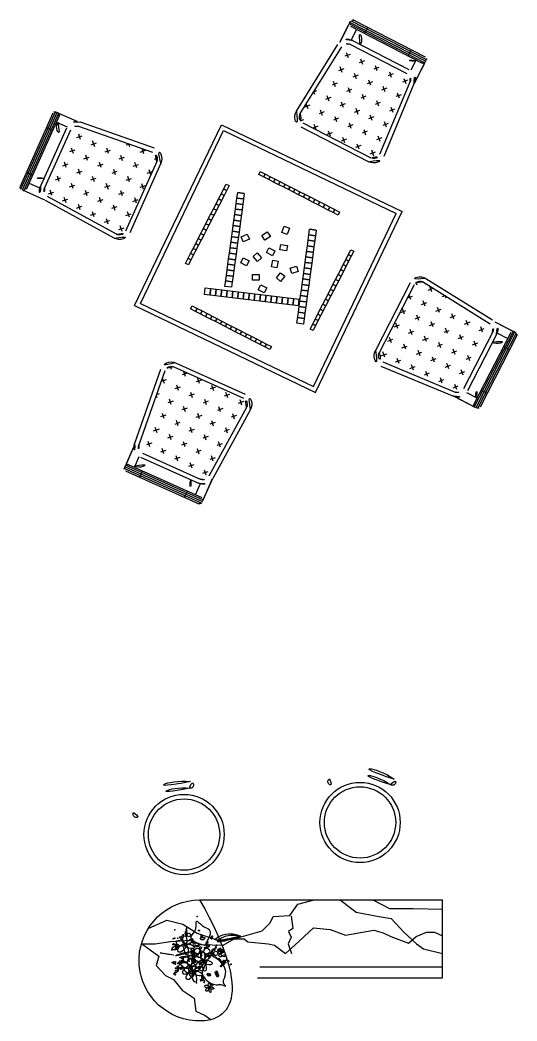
# Model space of a CAD drawing. Header units: millimetres. Extents: x -36495272392165 to 352544598049420, y -228287860276617 to 83349.
# Drawn here: x 961484831162.5 to 961484831250.3, y -675590104395.9 to -675590104219.1 of the extents above; entities that cross this region are included whole.
import ezdxf

# ---------------------------------------------------------------- set-up
doc = ezdxf.new("R2010")
doc.units = ezdxf.units.MM
doc.header["$MEASUREMENT"] = 0

# ---------------------------------------------------------------- blocks, each defined once
blk = doc.blocks.new('dining_sets')
at = {"true_color": 0x000000}
h = blk.add_hatch(color=18, dxfattribs=at)
h.paths.add_polyline_path([(19102.4, 1669.7, 1), (19093.1, 1669.7, 1)])
h.paths.add_polyline_path([(19080.8, 1676.6, 1.000001), (19072.7, 1676.6, 1.000001)])
h.paths.add_polyline_path([(19092.3, 1596.7, 1), (19099.5, 1596.7, 1)])
h.paths.add_polyline_path([(19128, 1550.3, 1), (19137.3, 1550.3, 1)])
h.paths.add_polyline_path([(19018, 1621.6, 1), (19012.6, 1621.6, 1)])
edge = h.paths.add_edge_path()
edge.add_ellipse((19049.2, 1604.4), major_axis=(0.5, -20.2), ratio=0.456297, start_angle=134.884, end_angle=204.8098)
edge.add_arc((19052.3, 1626.6), 8.39, 208.4452, 291.7172)
h.paths.add_polyline_path([(19091.7, 1679.4, 1), (19084.4, 1679.4, 1)])
h.paths.add_polyline_path([(19037.5, 1726.9, 1), (19053.1, 1726.9, 1)])
h = blk.add_hatch(color=18, dxfattribs=at)
h.paths.add_polyline_path([(19190.2, 1653.2, 1.000001), (19198, 1653.2, 1.000001)])
h.paths.add_polyline_path([(19206.4, 1632.7, 0.193175), (19205.2, 1635.7, -0.071099), (19199.9, 1636.5, 0.269317), (19197.7, 1632.7, 1.000001)])
blk.add_hatch(color=18, dxfattribs=at).paths.add_polyline_path([(19142.8, 1548.2, 0.483518), (19134.9, 1554.4, -0.273676), (19137.3, 1550.3, -0.589818), (19130.2, 1546.4, 0.87026)])
at = {"color": 18, "true_color": 0x000000}
for p, q in [((19723.3, 5731.9), (19762.1, 5807.6)), ((19723.6, 5731.9), (19766.7, 5816)), ((19766, 5813.5), (20104.6, 5639.9)), ((19766.7, 5816.5), (19771.4, 5825.8)), ((19769.6, 5820.4), (20108.2, 5646.9)), ((19771, 5803), (20092.1, 5638.4)), ((19774.2, 5827.8), (20112.1, 5654.6)), ((19784.9, 5830.2), (20106, 5665.6)), ((19847.4, 5798.1), (19833.5, 5771)), ((19797.8, 5789.3), (19773.6, 5742)), ((19528.5, 5422.6), (19714.4, 5721.3)), ((19545.5, 5412.1), (19731.4, 5710.7)), ((19770.6, 5721.6), (20023.8, 5591.7)), ((19779.7, 5739.4), (20033, 5609.5)), ((19769.2, 5677.2), (19745.8, 5668.4)), ((19761.9, 5661.1), (19753.1, 5684.5)), ((20043.5, 5697.6), (20029.5, 5670.5)), ((19740.1, 5612.8), (19716.7, 5604)), ((19732.9, 5595.6), (19723.8, 5621.6)), ((19833.6, 5648.1), (19810.2, 5639.3)), ((19826.4, 5632), (19817.5, 5655.4)), ((19898.1, 5619), (19874.7, 5610.2)), ((19890.8, 5602.9), (19882, 5626.3)), ((20065.3, 5652.2), (20041.4, 5605.7)), ((20101, 5633.9), (20056.7, 5547.5)), ((20057.2, 5548.3), (20106.7, 5644.9)), ((19804.5, 5583.7), (19781.1, 5574.8)), ((19797.2, 5567.6), (19788.4, 5590.9)), ((19962.5, 5589.9), (19939.1, 5581)), ((19955.2, 5573.8), (19946.4, 5597.2)), ((20019.7, 5544.6), (20010.8, 5568)), ((19639.2, 5561.4), (19638.9, 5562.2)), ((19711, 5548.3), (19687.6, 5539.5)), ((19703.7, 5532.2), (19694.9, 5555.6)), ((19769.2, 5504.3), (19761.4, 5526.5)), ((19869, 5554.6), (19845.6, 5545.7)), ((19861.7, 5538.4), (19852.8, 5561.8)), ((19902.8, 5228.8), (20037.9, 5553.5)), ((19933.4, 5525.4), (19910, 5516.6)), ((19926.1, 5509.3), (19917.3, 5532.7)), ((19921.3, 5221.1), (20056.3, 5545.9)), ((20026.9, 5560.8), (20003.6, 5551.9)), ((19617.4, 5513), (19605.6, 5508.6)), ((19610.1, 5496.9), (19605.7, 5508.7)), ((19681.8, 5483.9), (19658.5, 5475.1)), ((19674.6, 5467.8), (19665.7, 5491.2)), ((19775.4, 5519.2), (19752, 5510.4)), ((19839.8, 5490.1), (19816.4, 5481.3)), ((19832.6, 5474), (19823.7, 5497.4)), ((19997.8, 5496.3), (19974.4, 5487.5)), ((19990.5, 5480.2), (19981.7, 5503.6)), ((19588.3, 5448.6), (19564.9, 5439.8)), ((19581, 5432.5), (19572.4, 5455.3)), ((19746.3, 5454.8), (19722.9, 5446)), ((19739, 5438.7), (19730.2, 5462.1)), ((19805.6, 5406.7), (19795.8, 5434.5)), ((19904.3, 5461), (19880.9, 5452.2)), ((19897, 5444.9), (19888.2, 5468.3)), ((19961.4, 5415.8), (19952.6, 5439.2)), ((18435.5, 5413.4), (18288.2, 5084.1)), ((18445.4, 5418.3), (18290.3, 5071.7)), ((18453.6, 5415.5), (18298.2, 5068.1)), ((18460.7, 5412.3), (18305.4, 5064.9)), ((18463.4, 5401), (18316.1, 5071.6)), ((18458.4, 5414.2), (18448.8, 5418.5)), ((18544.9, 5375.3), (18458.6, 5413.8)), ((19549, 5375.8), (19543.1, 5391.4)), ((19652.7, 5419.5), (19629.3, 5410.6)), ((19645.4, 5403.4), (19636.6, 5426.8)), ((19717.2, 5390.4), (19693.8, 5381.5)), ((19709.9, 5374.2), (19701.1, 5397.6)), ((19810.7, 5425.7), (19787.3, 5416.8)), ((19875.2, 5396.6), (19851.8, 5387.7)), ((19867.9, 5380.4), (19859, 5403.8)), ((19968.7, 5431.9), (19945.3, 5423)), ((18496.5, 5345.9), (18380.2, 5086.1)), ((18406.9, 5349.3), (18434.7, 5336.9)), ((18451.1, 5373.5), (18499.6, 5351.8)), ((18884, 5237.3), (18552, 5353.8)), ((18890.6, 5256.2), (18558.7, 5372.7)), ((18802.2, 4550.3), (19191.4, 5361.8)), ((19191.4, 5361.8), (20002.9, 4972.6)), ((19559.2, 5384.2), (19546.2, 5379.3)), ((19548.2, 5351.7), (19852.3, 5195.8)), ((19557.3, 5369.5), (19861.5, 5213.6)), ((19623.6, 5355), (19601.7, 5346.8)), ((19616.2, 5339.3), (19607.5, 5362.3)), ((19781.6, 5361.2), (19758.2, 5352.4)), ((19774.3, 5345.1), (19765.5, 5368.5)), ((19939.6, 5367.4), (19916.2, 5358.6)), ((19932.3, 5351.3), (19923.5, 5374.7)), ((18514.7, 5337.8), (18398.5, 5077.9)), ((18543.5, 5304), (18567.3, 5311.8)), ((18559.3, 5296), (18551.5, 5319.8)), ((18828.9, 4559.6), (19200.7, 5335.1)), ((19200.7, 5335.1), (19976.2, 4963.2)), ((19688, 5325.9), (19664.7, 5317.1)), ((19680.8, 5309.8), (19671.9, 5333.2)), ((19745.2, 5280.7), (19736.4, 5304.1)), ((19846, 5332.1), (19822.7, 5323.3)), ((19840, 5314.8), (19831.5, 5338.8)), ((19910.5, 5303), (19887.1, 5294.2)), ((19903.2, 5286.9), (19894.4, 5310.3)), ((18527.3, 5233), (18519.5, 5256.7)), ((18606.6, 5272), (18630.4, 5279.8)), ((18622.9, 5263.1), (18613.8, 5289.1)), ((18685.4, 5232), (18677.6, 5255.7)), ((18717.4, 5295), (18717.1, 5295.9)), ((18764.7, 5271), (18776.7, 5274.9)), ((18780.5, 5263), (18776.5, 5275)), ((18843.5, 5231), (18835.9, 5254.2)), ((19752.5, 5296.8), (19729.1, 5288)), ((19816.9, 5267.7), (19793.5, 5258.9)), ((19809.6, 5251.6), (19800.8, 5275)), ((18511.5, 5241), (18535.3, 5248.7)), ((18574.6, 5209), (18598.3, 5216.7)), ((18590.3, 5201), (18582.6, 5224.7)), ((18669.6, 5240), (18693.4, 5247.7)), ((18732.7, 5208), (18756.4, 5215.7)), ((18748.4, 5200), (18740.7, 5223.7)), ((18827.7, 5239), (18851.5, 5246.8)), ((18890.8, 5207), (18904, 5211.3)), ((18904, 5206.9), (18898.8, 5222.7)), ((19881.4, 5238.6), (19858, 5229.7)), ((19875.1, 5220.9), (19866, 5246.9)), ((18479.5, 5177.9), (18503.3, 5185.7)), ((18495.3, 5169.9), (18487.5, 5193.7)), ((18637.6, 5176.9), (18661.4, 5184.7)), ((18651.8, 5169.2), (18644, 5191.4)), ((18901.4, 5196.7), (18761.9, 4884.7)), ((18919.7, 5188.6), (18780.1, 4876.6)), ((18795.7, 5175.9), (18819.5, 5183.7)), ((18811.5, 5167.9), (18803.7, 5191.7)), ((18316.9, 5148.2), (18344.8, 5135.8)), ((18447.5, 5114.9), (18471.3, 5122.6)), ((18463.3, 5106.9), (18455.5, 5130.6)), ((18542.6, 5145.9), (18566.3, 5153.7)), ((18558.3, 5137.9), (18550.6, 5161.7)), ((18605.6, 5113.9), (18629.4, 5121.7)), ((18621.4, 5105.9), (18613.6, 5129.7)), ((18700.7, 5144.9), (18724.4, 5152.7)), ((18716.4, 5136.9), (18708.7, 5160.7)), ((18763.7, 5112.9), (18787.5, 5120.7)), ((18779.5, 5104.9), (18771.7, 5128.7)), ((18858.8, 5143.9), (18881.1, 5151.2)), ((18874.4, 5136.3), (18866.8, 5159.7)), ((19359, 5138.7), (19365.8, 5152)), ((19403.5, 5115.9), (19359, 5138.7)), ((19365.8, 5152), (19499.3, 5083.6)), ((19388.1, 5140.6), (19381.3, 5127.3)), ((19381.3, 5127.3), (19388.1, 5140.6)), ((19410.3, 5129.2), (19403.5, 5115.9)), ((19403.5, 5115.9), (19410.3, 5129.2)), ((18328.4, 5099.1), (18376, 5077.8)), ((18510.5, 5082.9), (18534.3, 5090.6)), ((18526.3, 5074.9), (18518.5, 5098.6)), ((18668.6, 5081.9), (18692.4, 5089.6)), ((18684.5, 5070.3), (18674.7, 5098.1)), ((18826.8, 5080.9), (18850.5, 5088.6)), ((18842.5, 5072.9), (18834.8, 5096.6)), ((19155.7, 4984.4), (19212.7, 5095.6)), ((19226.1, 5088.8), (19203.3, 5044.3)), ((19212.7, 5095.6), (19226.1, 5088.8)), ((19425.7, 5104.5), (19403.5, 5115.9)), ((19432.6, 5117.8), (19425.7, 5104.5)), ((19425.7, 5104.5), (19432.6, 5117.8)), ((19492.5, 5070.3), (19425.7, 5104.5)), ((19454.8, 5106.4), (19448, 5093.1)), ((19448, 5093.1), (19454.8, 5106.4)), ((19477.1, 5095), (19470.2, 5081.7)), ((19470.2, 5081.7), (19477.1, 5095)), ((19499.3, 5083.6), (19492.5, 5070.3)), ((19492.5, 5070.3), (19499.3, 5083.6)), ((19499.3, 5083.6), (19521.6, 5072.2)), ((18399.7, 5023.2), (18300.6, 5067.5)), ((18720.1, 4870.7), (18411.5, 5039.4)), ((18415.5, 5051.8), (18439.2, 5059.6)), ((18431.2, 5043.8), (18423.5, 5067.6)), ((18494.3, 5011.8), (18486.5, 5035.6)), ((18573.6, 5050.8), (18597.3, 5058.6)), ((18589.3, 5042.8), (18581.6, 5066.6)), ((18652.4, 5010.8), (18644.6, 5034.6)), ((18731.7, 5049.9), (18755.5, 5057.6)), ((18747.5, 5041.9), (18739.7, 5065.6)), ((18810.5, 5009.8), (18802.7, 5033.6)), ((19203.3, 5044.3), (19134.8, 4910.8)), ((19189.9, 5051.2), (19203.3, 5044.3)), ((19203.3, 5044.3), (19189.9, 5051.2)), ((19201.3, 5073.4), (19214.7, 5066.6)), ((19214.7, 5066.6), (19201.3, 5073.4)), ((19257.7, 5007.9), (19261.1, 5032.7)), ((19261.1, 5032.7), (19264.4, 5057.4)), ((19290.8, 5028.6), (19261.1, 5032.7)), ((19261.1, 5032.7), (19290.8, 5028.6)), ((19294.2, 5053.4), (19264.4, 5057.4)), ((19264.4, 5057.4), (19294.2, 5053.4)), ((19294.2, 5053.4), (19290.8, 5028.6)), ((19537, 5047.4), (19492.5, 5070.3)), ((19521.6, 5072.2), (19514.7, 5058.9)), ((19514.7, 5058.9), (19521.6, 5072.2)), ((19521.6, 5072.2), (19543.8, 5060.8)), ((19543.8, 5060.8), (19537, 5047.4)), ((19537, 5047.4), (19543.8, 5060.8)), ((19559.2, 5036), (19537, 5047.4)), ((19543.8, 5060.8), (19566.1, 5049.4)), ((19566.1, 5049.4), (19559.2, 5036)), ((19559.2, 5036), (19566.1, 5049.4)), ((19603.7, 5013.2), (19559.2, 5036)), ((19566.1, 5049.4), (19699.6, 4981)), ((19588.3, 5038), (19581.5, 5024.6)), ((19581.5, 5024.6), (19588.3, 5038)), ((18710.5, 4853.1), (18401.9, 5021.8)), ((18478.5, 5019.8), (18502.3, 5027.6)), ((18541.6, 4987.8), (18565.3, 4995.6)), ((18557.3, 4979.8), (18549.6, 5003.6)), ((18636.6, 5018.8), (18660.4, 5026.6)), ((18699.7, 4986.8), (18723.4, 4994.6)), ((18715.2, 4977), (18706.8, 5001.1)), ((18794.7, 5017.8), (18818.5, 5025.6)), ((19144.3, 4962.2), (19155.7, 4984.4)), ((19155.7, 4984.4), (19169, 4977.6)), ((19169, 4977.6), (19155.7, 4984.4)), ((19167.1, 5006.7), (19180.4, 4999.8)), ((19180.4, 4999.8), (19167.1, 5006.7)), ((19178.5, 5028.9), (19191.8, 5022.1)), ((19191.8, 5022.1), (19178.5, 5028.9)), ((19254.3, 4983.1), (19257.7, 5007.9)), ((19287.4, 5003.9), (19257.7, 5007.9)), ((19257.7, 5007.9), (19287.4, 5003.9)), ((19290.8, 5028.6), (19284, 4979.1)), ((19610.6, 5026.6), (19603.7, 5013.2)), ((19603.7, 5013.2), (19610.6, 5026.6)), ((19626, 5001.8), (19603.7, 5013.2)), ((19632.8, 5015.2), (19626, 5001.8)), ((19626, 5001.8), (19632.8, 5015.2)), ((19670.5, 4979), (19626, 5001.8)), ((19655.1, 5003.8), (19648.2, 4990.4)), ((19648.2, 4990.4), (19655.1, 5003.8)), ((19677.3, 4992.4), (19670.5, 4979)), ((19670.5, 4979), (19677.3, 4992.4)), ((18604.6, 4955.8), (18628.4, 4963.5)), ((18620.4, 4947.8), (18612.6, 4971.5)), ((18683.4, 4915.8), (18675.7, 4939.5)), ((18762.7, 4954.8), (18786.5, 4962.5)), ((18778.5, 4946.8), (18770.7, 4970.6)), ((19064.5, 4806.4), (19144.3, 4962.2)), ((19132.9, 4939.9), (19146.2, 4933.1)), ((19146.2, 4933.1), (19132.9, 4939.9)), ((19144.3, 4962.2), (19157.6, 4955.3)), ((19157.6, 4955.3), (19144.3, 4962.2)), ((19244.2, 4908.8), (19254.3, 4983.1)), ((19280.7, 4954.3), (19250.9, 4958.4)), ((19250.9, 4958.4), (19280.7, 4954.3)), ((19284, 4979.1), (19254.3, 4983.1)), ((19254.3, 4983.1), (19284, 4979.1)), ((19284, 4979.1), (19277.3, 4929.5)), ((19604.3, 4187.8), (19976.2, 4963.2)), ((19613.7, 4161.1), (20002.9, 4972.6)), ((19692.7, 4967.6), (19670.5, 4979)), ((19699.6, 4981), (19692.7, 4967.6)), ((19692.7, 4967.6), (19699.6, 4981)), ((19715, 4956.2), (19692.7, 4967.6)), ((19699.6, 4981), (19721.8, 4969.6)), ((19721.8, 4969.6), (19715, 4956.2)), ((18667.7, 4923.8), (18691.4, 4931.5)), ((18730.7, 4891.7), (18754.5, 4899.5)), ((18746.6, 4881.9), (18737.5, 4907.8)), ((19110.1, 4895.4), (19123.4, 4888.6)), ((19123.4, 4888.6), (19110.1, 4895.4)), ((19134.8, 4910.8), (19112, 4866.3)), ((19121.5, 4917.7), (19134.8, 4910.8)), ((19134.8, 4910.8), (19121.5, 4917.7)), ((19240.8, 4884), (19244.2, 4908.8)), ((19273.9, 4904.8), (19244.2, 4908.8)), ((19244.2, 4908.8), (19273.9, 4904.8)), ((19277.3, 4929.5), (19247.6, 4933.6)), ((19247.6, 4933.6), (19277.3, 4929.5)), ((19277.3, 4929.5), (19270.6, 4880)), ((19462.8, 4877.9), (19473.1, 4906.1)), ((19473.1, 4906.1), (19496.6, 4897.5)), ((19496.6, 4897.5), (19486.3, 4869.3)), ((19087.3, 4850.9), (19100.6, 4844.1)), ((19100.6, 4844.1), (19087.3, 4850.9)), ((19098.7, 4873.2), (19112, 4866.3)), ((19112, 4866.3), (19098.7, 4873.2)), ((19112, 4866.3), (19100.6, 4844.1)), ((19227.4, 4785), (19240.8, 4884)), ((19267.2, 4855.2), (19237.5, 4859.3)), ((19237.5, 4859.3), (19267.2, 4855.2)), ((19270.6, 4880), (19240.8, 4884)), ((19240.8, 4884), (19270.6, 4880)), ((19270.6, 4880), (19263.8, 4830.5)), ((19279.7, 4859.2), (19307.2, 4871.2)), ((19289.7, 4836.3), (19279.7, 4859.2)), ((19307.2, 4871.2), (19317.2, 4848.3)), ((19372.5, 4864.3), (19397.1, 4881.4)), ((19386.7, 4843.7), (19372.5, 4864.3)), ((19411.4, 4860.8), (19386.7, 4843.7)), ((19397.1, 4881.4), (19411.4, 4860.8)), ((19486.3, 4869.3), (19462.8, 4877.9)), ((19580.4, 4843), (19583.8, 4867.8)), ((19583.8, 4867.8), (19587.2, 4892.5)), ((19583.8, 4867.8), (19613.5, 4863.7)), ((19613.5, 4863.7), (19583.8, 4867.8)), ((19587.2, 4892.5), (19616.9, 4888.5)), ((19616.9, 4888.5), (19587.2, 4892.5)), ((19613.5, 4863.7), (19606.8, 4814.2)), ((19616.9, 4888.5), (19613.5, 4863.7)), ((19053.1, 4784.2), (19064.5, 4806.4)), ((19089.2, 4821.8), (19055, 4755.1)), ((19064.5, 4806.4), (19077.8, 4799.6)), ((19077.8, 4799.6), (19064.5, 4806.4)), ((19075.9, 4828.7), (19089.2, 4821.8)), ((19089.2, 4821.8), (19075.9, 4828.7)), ((19100.6, 4844.1), (19089.2, 4821.8)), ((19260.4, 4805.7), (19230.7, 4809.7)), ((19230.7, 4809.7), (19260.4, 4805.7)), ((19263.8, 4830.5), (19234.1, 4834.5)), ((19234.1, 4834.5), (19263.8, 4830.5)), ((19260.4, 4805.7), (19257.1, 4780.9)), ((19263.8, 4830.5), (19260.4, 4805.7)), ((19317.2, 4848.3), (19289.7, 4836.3)), ((19393.3, 4787.7), (19404.7, 4810)), ((19404.7, 4810), (19431.4, 4796.3)), ((19454.2, 4799.9), (19458, 4824.6)), ((19458, 4824.6), (19487.7, 4820)), ((19487.7, 4820), (19483.9, 4795.3)), ((19570.3, 4768.7), (19577.1, 4818.2)), ((19577.1, 4818.2), (19580.4, 4843)), ((19577.1, 4818.2), (19606.8, 4814.2)), ((19606.8, 4814.2), (19577.1, 4818.2)), ((19580.4, 4843), (19610.1, 4839)), ((19610.1, 4839), (19580.4, 4843)), ((19606.8, 4814.2), (19600, 4764.6)), ((19030.2, 4739.7), (19053.1, 4784.2)), ((19041.6, 4761.9), (19055, 4755.1)), ((19055, 4755.1), (19041.6, 4761.9)), ((19053.1, 4784.2), (19066.4, 4777.3)), ((19066.4, 4777.3), (19053.1, 4784.2)), ((19220.6, 4735.4), (19224, 4760.2)), ((19224, 4760.2), (19227.4, 4785)), ((19253.7, 4756.1), (19224, 4760.2)), ((19224, 4760.2), (19253.7, 4756.1)), ((19257.1, 4780.9), (19227.4, 4785)), ((19227.4, 4785), (19257.1, 4780.9)), ((19257.1, 4780.9), (19250.3, 4731.4)), ((19278, 4742.4), (19289.4, 4764.6)), ((19289.4, 4764.6), (19316.1, 4751)), ((19333.5, 4770.1), (19352.3, 4786.5)), ((19353.2, 4747.5), (19333.5, 4770.1)), ((19352.3, 4786.5), (19372, 4763.9)), ((19372, 4763.9), (19353.2, 4747.5)), ((19420, 4774.1), (19393.3, 4787.7)), ((19431.4, 4796.3), (19420, 4774.1)), ((19483.9, 4795.3), (19454.2, 4799.9)), ((19566.9, 4743.9), (19570.3, 4768.7)), ((19570.3, 4768.7), (19600, 4764.6)), ((19600, 4764.6), (19570.3, 4768.7)), ((19573.7, 4793.5), (19603.4, 4789.4)), ((19603.4, 4789.4), (19573.7, 4793.5)), ((19600, 4764.6), (19596.7, 4739.9)), ((19715, 4689.8), (19772, 4801)), ((19774, 4771.9), (19739.8, 4705.2)), ((19774, 4771.9), (19760.6, 4778.7)), ((19760.6, 4778.7), (19774, 4771.9)), ((19772, 4801), (19785.4, 4794.1)), ((19785.4, 4794.1), (19774, 4771.9)), ((19043.6, 4732.8), (19030.2, 4739.7)), ((19055, 4755.1), (19043.6, 4732.8)), ((19217.2, 4710.6), (19220.6, 4735.4)), ((19250.3, 4731.4), (19220.6, 4735.4)), ((19220.6, 4735.4), (19250.3, 4731.4)), ((19250.3, 4731.4), (19247, 4706.6)), ((19304.7, 4728.7), (19278, 4742.4)), ((19316.1, 4751), (19304.7, 4728.7)), ((19416.2, 4724.1), (19421.7, 4753.6)), ((19440.8, 4719.6), (19416.2, 4724.1)), ((19421.7, 4753.6), (19446.3, 4749.1)), ((19446.3, 4749.1), (19440.8, 4719.6)), ((19500, 4718.6), (19528.9, 4726.9)), ((19506.9, 4694.6), (19500, 4718.6)), ((19528.9, 4726.9), (19535.7, 4702.8)), ((19553.5, 4644.8), (19566.9, 4743.9)), ((19563.6, 4719.1), (19593.3, 4715.1)), ((19593.3, 4715.1), (19563.6, 4719.1)), ((19566.9, 4743.9), (19596.7, 4739.9)), ((19596.7, 4739.9), (19566.9, 4743.9)), ((19596.7, 4739.9), (19589.9, 4690.3)), ((19751.2, 4727.4), (19737.8, 4734.2)), ((19737.8, 4734.2), (19751.2, 4727.4)), ((19762.6, 4749.7), (19749.2, 4756.5)), ((19749.2, 4756.5), (19762.6, 4749.7)), ((19207.1, 4636.3), (19213.9, 4685.9)), ((19213.9, 4685.9), (19217.2, 4710.6)), ((19243.6, 4681.8), (19213.9, 4685.9)), ((19213.9, 4685.9), (19243.6, 4681.8)), ((19247, 4706.6), (19217.2, 4710.6)), ((19217.2, 4710.6), (19247, 4706.6)), ((19243.6, 4681.8), (19240.2, 4657.1)), ((19247, 4706.6), (19243.6, 4681.8)), ((19330.5, 4689), (19360.5, 4689.4)), ((19330.9, 4664), (19330.5, 4689)), ((19360.5, 4689.4), (19360.9, 4664.4)), ((19437.9, 4674.5), (19456.9, 4697.6)), ((19457.2, 4658.6), (19437.9, 4674.5)), ((19456.9, 4697.6), (19476.2, 4681.8)), ((19476.2, 4681.8), (19457.2, 4658.6)), ((19535.7, 4702.8), (19506.9, 4694.6)), ((19560.2, 4694.4), (19589.9, 4690.3)), ((19589.9, 4690.3), (19560.2, 4694.4)), ((19589.9, 4690.3), (19586.6, 4665.6)), ((19728.3, 4682.9), (19694.1, 4616.2)), ((19703.6, 4667.5), (19715, 4689.8)), ((19728.3, 4682.9), (19715, 4689.8)), ((19715, 4689.8), (19728.3, 4682.9)), ((19739.8, 4705.2), (19726.4, 4712)), ((19726.4, 4712), (19739.8, 4705.2)), ((19739.8, 4705.2), (19728.3, 4682.9)), ((20108.8, 4672), (20407.5, 4486.1)), ((19114.9, 4599.5), (19118.5, 4629.3)), ((19118.5, 4629.3), (19143.3, 4626.3)), ((19143.3, 4626.3), (19139.8, 4596.5)), ((19139.8, 4596.5), (19143.3, 4626.3)), ((19143.3, 4626.3), (19168.2, 4623.3)), ((19236.9, 4632.3), (19207.1, 4636.3)), ((19240.2, 4657.1), (19210.5, 4661.1)), ((19210.5, 4661.1), (19240.2, 4657.1)), ((19240.2, 4657.1), (19236.9, 4632.3)), ((19360.9, 4664.4), (19330.9, 4664)), ((19357.1, 4621.3), (19368.5, 4643.5)), ((19368.5, 4643.5), (19395.2, 4629.9)), ((19395.2, 4629.9), (19383.8, 4607.6)), ((19550.1, 4620.1), (19553.5, 4644.8)), ((19553.5, 4644.8), (19583.2, 4640.8)), ((19583.2, 4640.8), (19553.5, 4644.8)), ((19556.8, 4669.6), (19586.6, 4665.6)), ((19586.6, 4665.6), (19556.8, 4669.6)), ((19583.2, 4640.8), (19579.8, 4616)), ((19586.6, 4665.6), (19583.2, 4640.8)), ((19658, 4578.5), (19703.6, 4667.5)), ((19705.5, 4638.4), (19692.2, 4645.3)), ((19692.2, 4645.3), (19705.5, 4638.4)), ((19716.9, 4660.7), (19703.6, 4667.5)), ((19703.6, 4667.5), (19716.9, 4660.7)), ((20037.9, 4652.3), (19882, 4348.2)), ((20055.7, 4643.2), (19899.8, 4339)), ((20062, 4651.5), (20077.6, 4657.4)), ((20070.3, 4641.3), (20065.4, 4654.3)), ((20098.2, 4655), (20396.9, 4469.1)), ((20118.7, 4619.5), (20141.5, 4628.1)), ((20134.8, 4612.2), (20125.9, 4635.6)), ((19139.8, 4596.5), (19114.9, 4599.5)), ((19164.6, 4593.5), (19139.8, 4596.5)), ((19168.2, 4623.3), (19164.6, 4593.5)), ((19164.6, 4593.5), (19168.2, 4623.3)), ((19189.4, 4590.6), (19164.6, 4593.5)), ((19168.2, 4623.3), (19193, 4620.4)), ((19193, 4620.4), (19189.4, 4590.6)), ((19189.4, 4590.6), (19193, 4620.4)), ((19214.2, 4587.6), (19189.4, 4590.6)), ((19193, 4620.4), (19217.8, 4617.4)), ((19217.8, 4617.4), (19214.2, 4587.6)), ((19214.2, 4587.6), (19217.8, 4617.4)), ((19239.1, 4584.6), (19214.2, 4587.6)), ((19217.8, 4617.4), (19242.6, 4614.4)), ((19242.6, 4614.4), (19239.1, 4584.6)), ((19239.1, 4584.6), (19242.6, 4614.4)), ((19288.7, 4578.6), (19239.1, 4584.6)), ((19242.6, 4614.4), (19267.5, 4611.4)), ((19267.5, 4611.4), (19263.9, 4581.6)), ((19263.9, 4581.6), (19267.5, 4611.4)), ((19267.5, 4611.4), (19292.3, 4608.4)), ((19292.3, 4608.4), (19288.7, 4578.6)), ((19288.7, 4578.6), (19292.3, 4608.4)), ((19292.3, 4608.4), (19317.1, 4605.5)), ((19317.1, 4605.5), (19313.5, 4575.7)), ((19313.5, 4575.7), (19317.1, 4605.5)), ((19317.1, 4605.5), (19341.9, 4602.5)), ((19341.9, 4602.5), (19338.3, 4572.7)), ((19338.3, 4572.7), (19341.9, 4602.5)), ((19341.9, 4602.5), (19366.7, 4599.5)), ((19383.8, 4607.6), (19357.1, 4621.3)), ((19366.7, 4599.5), (19363.2, 4569.7)), ((19363.2, 4569.7), (19366.7, 4599.5)), ((19366.7, 4599.5), (19391.6, 4596.5)), ((19391.6, 4596.5), (19388, 4566.7)), ((19388, 4566.7), (19391.6, 4596.5)), ((19391.6, 4596.5), (19416.4, 4593.5)), ((19416.4, 4593.5), (19412.8, 4563.8)), ((19412.8, 4563.8), (19416.4, 4593.5)), ((19416.4, 4593.5), (19441.2, 4590.6)), ((19441.2, 4590.6), (19437.6, 4560.8)), ((19437.6, 4560.8), (19441.2, 4590.6)), ((19441.2, 4590.6), (19466, 4587.6)), ((19466, 4587.6), (19462.5, 4557.8)), ((19462.5, 4557.8), (19466, 4587.6)), ((19466, 4587.6), (19490.8, 4584.6)), ((19490.8, 4584.6), (19487.3, 4554.8)), ((19487.3, 4554.8), (19490.8, 4584.6)), ((19490.8, 4584.6), (19515.7, 4581.6)), ((19515.7, 4581.6), (19512.1, 4551.8)), ((19512.1, 4551.8), (19515.7, 4581.6)), ((19515.7, 4581.6), (19540.5, 4578.6)), ((19543.3, 4570.5), (19546.7, 4595.3)), ((19546.7, 4595.3), (19550.1, 4620.1)), ((19546.7, 4595.3), (19576.4, 4591.2)), ((19576.4, 4591.2), (19546.7, 4595.3)), ((19550.1, 4620.1), (19579.8, 4616)), ((19579.8, 4616), (19550.1, 4620.1)), ((19579.8, 4616), (19573.1, 4566.5)), ((19682.7, 4593.9), (19614.3, 4460.4)), ((19682.7, 4593.9), (19669.4, 4600.8)), ((19669.4, 4600.8), (19682.7, 4593.9)), ((19694.1, 4616.2), (19680.8, 4623)), ((19680.8, 4623), (19694.1, 4616.2)), ((19694.1, 4616.2), (19682.7, 4593.9)), ((20025.5, 4584.3), (20048.5, 4593)), ((20041.2, 4576.9), (20032.9, 4598.8)), ((20183.1, 4590.4), (20194.9, 4594.8)), ((20199.2, 4583.1), (20194.7, 4594.9)), ((18802.2, 4550.3), (19613.7, 4161.1)), ((18828.9, 4559.6), (19604.3, 4187.8)), ((19053.3, 4535.6), (19060.2, 4548.9)), ((19075.6, 4524.2), (19053.3, 4535.6)), ((19060.2, 4548.9), (19082.4, 4537.5)), ((19075.6, 4524.2), (19082.4, 4537.5)), ((19082.4, 4537.5), (19075.6, 4524.2)), ((19082.4, 4537.5), (19104.6, 4526.1)), ((19313.5, 4575.7), (19288.7, 4578.6)), ((19338.3, 4572.7), (19313.5, 4575.7)), ((19363.2, 4569.7), (19338.3, 4572.7)), ((19388, 4566.7), (19363.2, 4569.7)), ((19412.8, 4563.8), (19388, 4566.7)), ((19437.6, 4560.8), (19412.8, 4563.8)), ((19462.5, 4557.8), (19437.6, 4560.8)), ((19487.3, 4554.8), (19462.5, 4557.8)), ((19536.9, 4548.9), (19487.3, 4554.8)), ((19536.6, 4521), (19540, 4545.7)), ((19540.5, 4578.6), (19536.9, 4548.9)), ((19536.9, 4548.9), (19540.5, 4578.6)), ((19540, 4545.7), (19543.3, 4570.5)), ((19540, 4545.7), (19569.7, 4541.7)), ((19569.7, 4541.7), (19540, 4545.7)), ((19543.3, 4570.5), (19573.1, 4566.5)), ((19573.1, 4566.5), (19543.3, 4570.5)), ((19573.1, 4566.5), (19566.3, 4516.9)), ((19589.6, 4445), (19646.6, 4556.3)), ((19646.6, 4556.3), (19658, 4578.5)), ((19659.9, 4549.4), (19646.6, 4556.3)), ((19646.6, 4556.3), (19659.9, 4549.4)), ((19671.3, 4571.7), (19658, 4578.5)), ((19658, 4578.5), (19671.3, 4571.7)), ((20012.1, 4512.4), (20003.3, 4535.8)), ((20089.5, 4555), (20112.9, 4563.9)), ((20105.6, 4547.8), (20096.8, 4571.2)), ((20170.1, 4518.6), (20161.3, 4542)), ((20247.5, 4561.2), (20248.3, 4561.6)), ((19142.3, 4489.9), (19075.6, 4524.2)), ((19097.8, 4512.7), (19104.6, 4526.1)), ((19104.6, 4526.1), (19097.8, 4512.7)), ((19104.6, 4526.1), (19126.9, 4514.7)), ((19120.1, 4501.3), (19126.9, 4514.7)), ((19126.9, 4514.7), (19120.1, 4501.3)), ((19126.9, 4514.7), (19193.6, 4480.5)), ((19142.3, 4489.9), (19149.1, 4503.3)), ((19149.1, 4503.3), (19142.3, 4489.9)), ((19164.5, 4478.5), (19171.4, 4491.9)), ((19171.4, 4491.9), (19164.5, 4478.5)), ((19529.9, 4471.4), (19536.6, 4521)), ((19533.2, 4496.2), (19563, 4492.1)), ((19563, 4492.1), (19533.2, 4496.2)), ((19536.6, 4521), (19566.3, 4516.9)), ((19566.3, 4516.9), (19536.6, 4521)), ((19566.3, 4516.9), (19559.6, 4467.4)), ((19637.1, 4504.9), (19623.8, 4511.8)), ((19623.8, 4511.8), (19637.1, 4504.9)), ((19648.5, 4527.2), (19635.2, 4534)), ((19635.2, 4534), (19648.5, 4527.2)), ((19996, 4519.7), (20019.4, 4528.6)), ((20060.4, 4490.6), (20083.8, 4499.4)), ((20076.5, 4483.3), (20067.7, 4506.7)), ((20154, 4525.9), (20177.4, 4534.8)), ((20218.4, 4496.8), (20241.8, 4505.6)), ((20234.5, 4489.5), (20225.7, 4512.9)), ((19164.5, 4478.5), (19142.3, 4489.9)), ((19209, 4455.7), (19164.5, 4478.5)), ((19186.8, 4467.1), (19193.6, 4480.5)), ((19193.6, 4480.5), (19186.8, 4467.1)), ((19193.6, 4480.5), (19215.9, 4469.1)), ((19209, 4455.7), (19215.9, 4469.1)), ((19215.9, 4469.1), (19209, 4455.7)), ((19231.3, 4444.3), (19209, 4455.7)), ((19215.9, 4469.1), (19349.4, 4400.7)), ((19231.3, 4444.3), (19238.1, 4457.7)), ((19238.1, 4457.7), (19231.3, 4444.3)), ((19253.5, 4432.9), (19260.4, 4446.3)), ((19260.4, 4446.3), (19253.5, 4432.9)), ((19559.6, 4467.4), (19529.9, 4471.4)), ((19614.3, 4460.4), (19601, 4467.3)), ((19601, 4467.3), (19614.3, 4460.4)), ((19614.3, 4460.4), (19602.9, 4438.2)), ((19625.7, 4482.7), (19612.4, 4489.5)), ((19612.4, 4489.5), (19625.7, 4482.7)), ((19966.9, 4455.3), (19990.3, 4464.1)), ((19983, 4448), (19974.1, 4471.4)), ((20124.9, 4461.5), (20148.2, 4470.3)), ((20141, 4454.2), (20132.1, 4477.6)), ((20205.4, 4425.1), (20196.6, 4448.5)), ((20281.8, 4467.6), (20307.7, 4476.7)), ((20299, 4460.4), (20290.1, 4483.8)), ((20347.3, 4438.6), (20370.7, 4447.4)), ((20363.4, 4431.3), (20354.6, 4454.7)), ((20418.1, 4477.2), (20493.7, 4438.4)), ((20418.1, 4476.9), (20502.2, 4433.8)), ((19253.5, 4432.9), (19231.3, 4444.3)), ((19387, 4364.5), (19253.5, 4432.9)), ((19275.8, 4421.5), (19282.6, 4434.9)), ((19282.6, 4434.9), (19275.8, 4421.5)), ((19298, 4410.1), (19304.9, 4423.5)), ((19304.9, 4423.5), (19298, 4410.1)), ((19320.3, 4398.7), (19327.1, 4412.1)), ((19327.1, 4412.1), (19320.3, 4398.7)), ((19342.5, 4387.3), (19349.4, 4400.7)), ((19349.4, 4400.7), (19342.5, 4387.3)), ((19349.4, 4400.7), (19371.6, 4389.2)), ((19602.9, 4438.2), (19589.6, 4445)), ((19953.9, 4383.6), (19945, 4407)), ((20031.3, 4426.2), (20054.7, 4435)), ((20047.4, 4418.9), (20038.6, 4442.3)), ((20092.9, 4394.9), (20120.7, 4404.7)), ((20111.8, 4389.8), (20103, 4413.2)), ((20190.5, 4431.3), (20212.7, 4439.1)), ((20253.7, 4403.3), (20277.1, 4412.1)), ((20269.8, 4396), (20261, 4419.4)), ((20407.7, 4429.9), (20277.9, 4176.7)), ((20425.5, 4420.8), (20295.7, 4167.5)), ((20489.2, 4429.5), (20324.6, 4108.4)), ((20499.6, 4434.5), (20326.1, 4095.9)), ((20506.6, 4430.9), (20333, 4092.3)), ((20513.9, 4426.3), (20340.7, 4088.4)), ((20516.3, 4415.6), (20351.7, 4094.5)), ((20475.4, 4402.7), (20428.1, 4426.9)), ((20502.6, 4433.8), (20512, 4429)), ((19364.8, 4375.9), (19371.6, 4389.2)), ((19371.6, 4389.2), (19364.8, 4375.9)), ((19371.6, 4389.2), (19393.9, 4377.8)), ((19387, 4364.5), (19393.9, 4377.8)), ((19393.9, 4377.8), (19387, 4364.5)), ((19409.3, 4353.1), (19387, 4364.5)), ((19393.9, 4377.8), (19416.1, 4366.4)), ((19416.1, 4366.4), (19409.3, 4353.1)), ((19937.7, 4390.9), (19961.1, 4399.7)), ((20000.9, 4360.5), (20025, 4368.9)), ((20018.3, 4354.5), (20009.5, 4377.8)), ((20160.2, 4367.9), (20183.6, 4376.8)), ((20176.3, 4360.7), (20167.5, 4384)), ((20318.2, 4374.1), (20341.6, 4383)), ((20334.3, 4366.9), (20325.4, 4390.2)), ((20484.3, 4353.1), (20457.1, 4367)), ((19907.1, 4325.4), (19933, 4334.5)), ((19924.7, 4319.1), (19915.9, 4342.5)), ((19989.2, 4290), (19980.3, 4313.4)), ((20066.6, 4332.6), (20090, 4341.4)), ((20082.7, 4325.3), (20073.9, 4348.7)), ((20131.1, 4303.5), (20154.4, 4312.3)), ((20147.2, 4296.2), (20138.3, 4319.6)), ((20224.6, 4338.8), (20248, 4347.6)), ((20240.7, 4331.5), (20231.9, 4354.9)), ((20289.1, 4309.7), (20312.4, 4318.5)), ((20305.2, 4302.4), (20296.3, 4325.8)), ((18967.7, 4277.3), (18951.9, 4272.1)), ((18967.6, 4264.1), (18963.3, 4277.3)), ((18977.9, 4274.8), (19289.9, 4135.2)), ((18986, 4293), (19298, 4153.5)), ((19907.3, 4279.2), (20232, 4144.2)), ((19914.9, 4297.7), (20239.7, 4162.6)), ((19973.1, 4297.3), (19996.5, 4306.1)), ((20037.5, 4268.2), (20060.9, 4277)), ((20053.6, 4260.9), (20044.8, 4284.3)), ((20195.5, 4274.4), (20218.9, 4283.2)), ((20211.6, 4267.1), (20202.8, 4290.5)), ((18918.4, 4263.9), (18801.9, 3932)), ((18937.3, 4257.3), (18820.8, 3925.4)), ((18935.6, 4201.1), (18927.8, 4224.9)), ((19038.3, 4247.7), (19014.9, 4240.1)), ((19030.7, 4232.1), (19023.4, 4254.4)), ((19093.7, 4200.1), (19086, 4223.9)), ((20101.9, 4239.1), (20125.3, 4247.9)), ((20118.1, 4231.8), (20109.2, 4255.2)), ((20182.5, 4202.7), (20173.7, 4226.1)), ((20259.9, 4245.3), (20283.3, 4254.1)), ((20276, 4238), (20267.2, 4261.4)), ((18943.6, 4216.8), (18920.4, 4209.3)), ((19006.7, 4184.8), (18982.9, 4177.1)), ((18998.6, 4169.1), (18990.9, 4192.8)), ((19101.7, 4215.9), (19078, 4208.1)), ((19164.8, 4183.8), (19141, 4176.1)), ((19156.8, 4168.1), (19149, 4191.8)), ((20166.4, 4209.9), (20189.8, 4218.8)), ((20230.8, 4180.8), (20254.2, 4189.7)), ((20246.9, 4173.5), (20238.1, 4196.9)), ((18911.6, 4153.8), (18899.6, 4149.9)), ((18903.6, 4138), (18899.7, 4150.1)), ((19069.7, 4152.8), (19045.9, 4145.1)), ((19061.7, 4137), (19053.9, 4160.8)), ((19227.8, 4151.8), (19204, 4144.1)), ((19219.8, 4136.1), (19212, 4159.8)), ((20320, 4099.5), (20233.7, 4143.8)), ((20234.5, 4143.3), (20331.1, 4093.8)), ((20338.3, 4135.2), (20291.9, 4159.1)), ((20383.8, 4157), (20356.6, 4170.9)), ((18879.6, 4090.8), (18878.7, 4090.5)), ((18974.6, 4121.8), (18950.9, 4114)), ((18966.6, 4106), (18958.9, 4129.8)), ((19037.7, 4089.8), (19013.9, 4082)), ((19029.7, 4074), (19021.9, 4097.8)), ((19132.7, 4120.8), (19109, 4113)), ((19124.7, 4105), (19117, 4128.8)), ((19303.9, 4093.4), (19135.2, 3784.8)), ((19197.6, 4088.6), (19173.5, 4080.1)), ((19187.8, 4073), (19180, 4096.8)), ((19292.7, 4120), (19266.8, 4110.8)), ((19282.9, 4104), (19275.1, 4127.8)), ((18942.6, 4058.7), (18918.8, 4051)), ((18934.6, 4043), (18926.9, 4066.7)), ((19104.3, 4057.8), (19076.5, 4048.1)), ((19092.7, 4042), (19085, 4065.7)), ((19321.5, 4083.8), (19152.8, 3775.2)), ((19258.8, 4056.8), (19235.1, 4049)), ((19250.8, 4041), (19243.1, 4064.8)), ((18902.6, 3979.9), (18894.8, 4003.7)), ((19005.4, 4025.2), (18983.2, 4017.3)), ((18997.7, 4011), (18989.9, 4034.7)), ((19060.7, 3978.9), (19052.9, 4002.7)), ((19163.8, 4025.7), (19140, 4018)), ((19155.8, 4010), (19148, 4033.7)), ((19218.8, 3977.9), (19211.1, 4001.7)), ((18911.5, 3996.3), (18885.5, 3987.1)), ((18973.6, 3963.7), (18949.9, 3955.9)), ((18965.6, 3947.9), (18957.9, 3971.7)), ((19068.7, 3994.7), (19044.9, 3986.9)), ((19131.8, 3962.7), (19108, 3954.9)), ((19123.7, 3946.9), (19116, 3970.7)), ((19226.8, 3993.7), (19203.1, 3985.9)), ((18799.3, 3918.2), (18760.8, 3832)), ((18799.2, 3918.5), (18764.5, 3840.8)), ((18878.6, 3932.6), (18854.8, 3924.9)), ((18870.6, 3916.9), (18862.8, 3940.6)), ((18933.6, 3884.9), (18925.9, 3908.6)), ((19036.7, 3931.7), (19012.9, 3923.9)), ((19028.7, 3915.9), (19020.9, 3939.7)), ((19091.7, 3883.9), (19084, 3907.6)), ((19194.8, 3930.7), (19171, 3922.9)), ((19186.8, 3914.9), (19179, 3938.7)), ((18801.1, 3824.4), (18822.8, 3873)), ((18828.7, 3869.8), (19088.5, 3753.6)), ((18836.8, 3888), (19096.6, 3771.8)), ((18941.6, 3900.6), (18917.9, 3892.9)), ((19004.7, 3868.6), (18980.9, 3860.8)), ((18996.7, 3852.8), (18988.9, 3876.6)), ((19099.7, 3899.6), (19076, 3891.9)), ((19162.8, 3867.6), (19139, 3859.9)), ((19154.8, 3851.9), (19147, 3875.6)), ((18760.4, 3831.7), (18756.1, 3822.1)), ((18756.3, 3818.7), (19102.9, 3663.7)), ((18759.1, 3826.9), (19106.5, 3671.6)), ((18762.3, 3834.1), (19109.7, 3678.7)), ((18773.6, 3836.7), (19103, 3689.4)), ((19067.7, 3836.6), (19043.9, 3828.8)), ((19059.7, 3820.8), (19052, 3844.6)), ((18761.2, 3808.9), (19090.5, 3661.6)), ((18825.3, 3780.2), (18837.7, 3808)), ((19130.8, 3804.6), (19107, 3796.8)), ((19151.4, 3773), (19107.1, 3674)), ((19112.1, 3685.3), (19151.7, 3773.9)), ((19122.8, 3788.8), (19115, 3812.6)), ((19075.5, 3701.7), (19096.8, 3749.4)), ((19026.4, 3690.2), (19038.8, 3718.1)), ((19093.8, 1884.2), (20184, 1884.2)), ((19498.8, 1814.2), (19534.7, 1864.6)), ((19534.7, 1864.6), (19606.9, 1884.2)), ((19724.7, 1884.2), (19795.5, 1828.6)), ((19870.5, 1884.2), (19945.3, 1845.2)), ((19945.3, 1845.2), (20050.8, 1845.2)), ((20050.8, 1845.2), (20184, 1842.5)), ((20184, 1534.7), (20184, 1884.2)), ((19409.8, 1781.5), (19423.8, 1809.2)), ((19423.8, 1809.2), (19498.8, 1814.2)), ((19504.2, 1811.9), (19512.5, 1756.5)), ((19795.5, 1828.6), (19889.9, 1811.9)), ((19889.9, 1811.9), (19953.7, 1800.9)), ((19953.7, 1800.9), (20009.2, 1739.9)), ((18863.3, 1756.2), (18946.5, 1792.6)), ((18946.5, 1792.6), (19018.6, 1775.9)), ((19018.6, 1775.9), (19082.4, 1734.4)), ((19373.8, 1745.4), (19409.8, 1781.5)), ((19512.5, 1756.5), (19493.1, 1742.6)), ((19520.8, 1681.6), (19604.1, 1759.3)), ((19604.1, 1759.3), (19679, 1751)), ((19082.4, 1734.4), (19182.3, 1701.1)), ((19182.3, 1701.1), (19248.9, 1709.4)), ((19199, 1681.6), (19248.9, 1709.4)), ((19248.9, 1709.4), (19373.8, 1745.4)), ((19248.9, 1709.4), (19293.3, 1709.4)), ((19293.3, 1709.4), (19310, 1695.5)), ((19504.2, 1717.7), (19490.3, 1687.2)), ((19493.1, 1742.6), (19504.2, 1717.7)), ((19679, 1751), (19748.4, 1726)), ((19748.4, 1726), (19876, 1748.2)), ((19876, 1748.2), (19917.6, 1737.1)), ((19917.6, 1737.1), (19950.9, 1720.4)), ((19950.9, 1720.4), (20031.4, 1690)), ((20009.2, 1739.9), (20067.4, 1687.2)), ((20031.4, 1690), (20064.7, 1720.4)), ((20064.7, 1720.4), (20111.8, 1739.9)), ((20111.8, 1739.9), (20147.9, 1739.9)), ((20147.9, 1739.9), (20184, 1723.3)), ((18833.2, 1688.9), (18910.4, 1631.8)), ((18835.5, 1687.2), (18893.8, 1687.2)), ((18893.8, 1687.2), (18963.1, 1698.3)), ((18963.1, 1698.3), (19049.2, 1703.8)), ((19049.2, 1703.8), (19099.1, 1684.4)), ((19099.1, 1684.4), (19199, 1681.6)), ((19310, 1695.5), (19401.6, 1687.2)), ((19401.6, 1687.2), (19429.3, 1681.6)), ((19429.3, 1681.6), (19479.2, 1644.2)), ((19479.2, 1644.2), (19520.8, 1681.6)), ((19490.3, 1687.2), (19506, 1644.2)), ((20067.4, 1687.2), (20098, 1665)), ((20098, 1665), (20184, 1644.2)), ((18910.4, 1631.8), (18899.3, 1590.1)), ((18899.3, 1590.1), (18940.9, 1545.8)), ((19363.9, 1584.2), (20184, 1584.2)), ((18940.9, 1545.8), (18977, 1526.4)), ((19354, 1534.7), (20184, 1534.7)), ((18977, 1526.4), (19015.9, 1479.2)), ((19015.9, 1479.2), (19068.6, 1443.2)), ((19068.6, 1443.2), (19076.9, 1385)), ((19076.9, 1385), (19118.5, 1365.5)), ((19118.5, 1365.5), (19145.7, 1346.1))]:
    blk.add_line(p, q, dxfattribs=at)
for centre, radius in [((19813.4, 2231.6), 180), ((19813.4, 2231.6), 160), ((19023.8, 2177.4), 180), ((19023.8, 2177.4), 160), ((19045.3, 1726.9), 7.83), ((19061.5, 1659.6), 6.44), ((19072.3, 1690.3), 4.9), ((19083.6, 1654.2), 13.5), ((19076.7, 1676.6), 4.07), ((19088, 1679.4), 3.64), ((19097.8, 1669.7), 4.64), ((19125.9, 1654), 13.4), ((19015.3, 1621.6), 2.73), ((19032.7, 1617.5), 11.9), ((19052.3, 1626.6), 8.39), ((19093.3, 1635.3), 10.2), ((19099.1, 1650.4), 6.56), ((19194.1, 1653.2), 3.92), ((19202.1, 1632.7), 4.37), ((19095.9, 1596.7), 3.64), ((19101.4, 1575.4), 8.96), ((19132.7, 1550.3), 4.64), ((19136.4, 1548.2), 6.41)]:
    blk.add_circle(centre, radius, dxfattribs=at)
for centre, radius, start, end in [((19775.6, 5811.9), 10, 152.8601, 242.8601), ((19780.3, 5821.3), 10, 62.8601, 152.8601), ((19774.6, 5742.4), 46.2, 123.6405, 126.5564), ((19774.6, 5742.4), 46.2, 330.1945, 66.2599), ((19756.9, 5694.9), 50, 62.8601, 148.1003), ((19756.9, 5694.9), 30, 62.8601, 148.1003), ((20101.1, 5656), 10, 332.3014, 62.3014), ((20040.4, 5606.2), 44.5, 153.8955, 156.5392), ((20041.3, 5604.9), 46, 62.8601, 149.5893), ((20096.6, 5647.3), 10, 242.8601, 332.8601), ((20010.2, 5565), 30, 337.4243, 62.8601), ((20010.2, 5565), 50, 337.4243, 62.8601), ((18444.7, 5409.4), 10, 65.899, 155.899), ((18454.3, 5405.1), 10, 335.899, 65.899), ((18498.5, 5351.5), 46.2, 92.2027, 95.1186), ((19571, 5396.2), 50, 148.1003, 242.8601), ((19571, 5396.2), 30, 148.1003, 242.8601), ((18498.5, 5351.5), 46.2, 152.4991, 248.5646), ((18542.1, 5325.5), 50, 70.6587, 155.899), ((18542.1, 5325.5), 30, 70.6587, 155.899), ((18874, 5209), 50, 335.899, 70.6587), ((18874, 5209), 30, 335.899, 70.6587), ((19875.1, 5240.3), 50, 242.8601, 337.4243), ((19875.1, 5240.3), 30, 242.8601, 337.4243), ((18376.7, 5077.2), 46, 69.1697, 155.899), ((18376.5, 5078.8), 44.5, 62.2198, 64.8636), ((18298, 5079.7), 10, 156.4577, 246.4577), ((18425.9, 5065.7), 50, 155.899, 241.3347), ((18425.9, 5065.7), 30, 155.899, 241.3347), ((18306.9, 5075.7), 10, 245.899, 335.899), ((18734.5, 4897), 50, 241.3347, 335.899), ((18734.5, 4897), 30, 241.3347, 335.899), ((20082.4, 4629.5), 50, 58.1003, 152.8601), ((20082.4, 4629.5), 30, 58.1003, 152.8601), ((20381.1, 4443.6), 30, 332.8601, 58.1003), ((20381.1, 4443.6), 50, 332.8601, 58.1003), ((20428.6, 4425.8), 46.2, 33.6405, 36.5564), ((20428.6, 4425.8), 46.2, 240.1945, 336.2599), ((20498.1, 4424.9), 10, 62.8601, 152.8601), ((20507.4, 4420.1), 10, 332.8601, 62.8601), ((19926.5, 4325.4), 50, 152.8601, 247.4243), ((19926.5, 4325.4), 30, 152.8601, 247.4243), ((18965.6, 4247.4), 50, 65.899, 160.6587), ((18965.6, 4247.4), 30, 65.899, 160.6587), ((20251.2, 4190.3), 30, 247.4243, 332.8601), ((20292.4, 4160.1), 44.5, 63.8955, 66.5392), ((20291, 4159.2), 46, 332.8601, 59.5893), ((19277.6, 4107.8), 30, 331.3347, 65.899), ((19277.6, 4107.8), 50, 331.3347, 65.899), ((20251.2, 4190.3), 50, 247.4243, 332.8601), ((20333.5, 4103.9), 10, 152.8601, 242.8601), ((20342.2, 4099.3), 10, 242.3014, 332.3014), ((18849.1, 3915.4), 50, 160.6587, 245.899), ((18849.1, 3915.4), 30, 160.6587, 245.899), ((18823.1, 3871.8), 46.2, 182.2027, 185.1186), ((18765.2, 3818), 10, 155.899, 245.899), ((18769.5, 3827.6), 10, 65.899, 155.899), ((18823.1, 3871.8), 46.2, 242.4991, 338.5646), ((19108.9, 3799.2), 50, 245.899, 331.3347), ((19108.9, 3799.2), 30, 245.899, 331.3347), ((19097.4, 3750), 46, 159.1697, 245.899), ((19095.7, 3749.8), 44.5, 152.2198, 154.8636), ((19098.9, 3680.3), 10, 335.899, 65.899), ((19094.9, 3671.3), 10, 246.4577, 336.4577), ((19820.2, 2219.6), 252.8, 54.6942, 124.616), ((19684.3, 2414.7), 15, 120.8045, 308.4275), ((19820.2, 2219.6), 222.8, 54.6942, 124.616), ((19958.5, 2413.1), 15, 230.8828, 58.5057), ((19023.5, 2163.6), 252.8, 83.4698, 153.3915), ((19023.5, 2163.6), 222.8, 83.4698, 153.3915), ((19051.6, 2399.7), 15, 259.6583, 87.2813), ((18810.4, 2269.2), 15, 149.58, 337.203), ((19093.8, 1612.6), 271.6, 90, 353.9937), ((19090.5, 1746.1), 3.14, 332.3767, 237.126), ((18915.9, 1645.3), 198.8, 19.9122, 29.59), ((18920.7, 1648.3), 198.8, 19.7073, 29.59), ((19106.8, 1715.8), 11.4, 196.6743, 39.1784), ((19229.6, 1627.3), 105.1, 62.9101, 164.4918), ((19242.6, 1616.1), 110.5, 71.5718, 163.2253), ((19004.8, 1419.7), 243.3, 91.9469, 111.1209), ((19004.8, 1419.7), 243.3, 85.2311, 85.4239), ((19190.6, 1652.2), 16.1, 89.5252, 198.0961), ((19179.8, 1658.6), 4.56, 14.7851, 307.3859), ((19169, 1672.9), 22.5, 307.3859, 349.3233), ((19194.7, 1653.7), 8.41, 212.1989, 185.732), ((19090.9, 1395.2), 260.3, 95.8934, 141.9596), ((19100.7, 1323.2), 316.5, 91.7875, 132.7502), ((19003.4, 1991.5), 355.5, 255.9514, 281.3548), ((19004.8, 1419.7), 243.3, 76.0403, 81.1268), ((19166.3, 1644.2), 9.43, 46.0944, 18.0961), ((19183.8, 1647.8), 6.7, 358.7699, 279.3548), ((19185.9, 1635.1), 6.23, 132.7709, 99.3548), ((19205.3, 1654.7), 19, 185.732, 274.9709), ((19091.1, 1517.3), 83.7, 15.9169, 57.6012), ((19097.7, 1521.8), 83.7, 15.9169, 57.6012), ((19174.6, 1543), 4, 222.2146, 51.0439)]:
    blk.add_arc(centre, radius, start, end, dxfattribs=at)
for centre, major_axis, ratio in [((19027.2, 1703.5), (0.5, -20.2), 0.456297), ((19046.9, 1695.6), (-15.2, -14.2), 0.317405), ((19009.2, 1689.3), (19.9, -7), 0.572914), ((19013.9, 1668.1), (16.1, 16.8), 0.525572), ((19033.1, 1661.7), (-4.5, 24.3), 0.354767), ((19048.9, 1676.5), (-20.5, 6.3), 0.449099), ((19049.2, 1604.4), (0.5, -20.2), 0.456297), ((19089.7, 1616.5), (19.9, -7), 0.572914), ((19094.4, 1595.4), (16.1, 16.8), 0.525572), ((19107.7, 1630.7), (0.5, -20.2), 0.456297), ((19127.4, 1622.8), (-15.2, -14.2), 0.317405), ((19031.2, 1590.2), (19.9, -7), 0.572914), ((19036, 1569), (16.1, 16.8), 0.525572), ((19046.2, 1566.6), (19.9, -7), 0.572914), ((19055.2, 1562.6), (-4.5, 24.3), 0.354767), ((19070.9, 1577.4), (-20.5, 6.3), 0.449099), ((19069, 1596.5), (-15.2, -14.2), 0.317405), ((19064.2, 1580.9), (0.5, -20.2), 0.456297), ((19084, 1572.9), (-15.2, -14.2), 0.317405), ((19113.6, 1588.9), (-4.5, 24.3), 0.354767), ((19129.4, 1603.8), (-20.5, 6.3), 0.449099), ((19050.9, 1545.5), (16.1, 16.8), 0.525572), ((19070.2, 1539), (-4.5, 24.3), 0.354767), ((19085.9, 1553.9), (-20.5, 6.3), 0.449099), ((19127.6, 1494.9), (9.96, -3.49), 0.572914), ((19130, 1484.3), (8.05, 8.39), 0.525572), ((19136.6, 1502), (0.3, -10.1), 0.456297), ((19139.6, 1481.1), (-2.3, 12.1), 0.354767), ((19147.4, 1488.6), (-10.2, 3.1), 0.449099), ((19146.5, 1498.1), (-7.61, -7.09), 0.317405)]:
    blk.add_ellipse(centre, major_axis=major_axis, ratio=ratio, dxfattribs=at)
at = {"color": 18, "true_color": 0x000000, "start_tangent": (-0.192355, 0.981325)}
blk.add_spline([(19117.6, 1679.7), (19136.7, 1751.6), (19105.5, 1769.4), (19079.2, 1789.5), (19077, 1755.4), (19056.3, 1720.5), (19113.7, 1670.8)], degree=3, dxfattribs=at)
at = {"color": 18, "true_color": 0x000000}
blk.add_open_spline([(19134.7, 1626.3), (19135.7, 1642.5), (19209.5, 1602.3), (19217.4, 1551.5), (19195, 1513.2), (19217.7, 1490.9), (19192, 1507.7), (19157, 1496.1), (19111.9, 1526.2), (19102.1, 1561.2), (19101.3, 1566.4)], degree=3, knots=[0, 0, 0, 0, 77.268559, 207.603491, 248.32855, 270.573512, 299.381354, 327.252179, 461.565377, 486.265875, 486.265875, 486.265875, 486.265875], dxfattribs=at)
for p in [(19082.9, 1809.2), (19141.6, 1797.6), (19035.1, 1754.1), (19037, 1759.6), (18974.3, 1709), (18978.5, 1711.5), (18982.4, 1712), (18983, 1750.4), (18996, 1711.9), (19004.4, 1716.9), (19007.3, 1710.2), (19010.8, 1717.8), (19010.9, 1707.4), (19015, 1715.7), (19015.1, 1709.9), (19017.1, 1724.4), (19021.8, 1727.7), (19028.8, 1733.8), (19030.5, 1740.5), (19030.8, 1733.4), (19031.3, 1725.1), (19032, 1729), (19033.1, 1750), (19033.8, 1720.8), (19034.5, 1744.3), (19035.1, 1730.1), (19035.4, 1723), (19036.3, 1736.1), (19036.9, 1745.9), (19143.1, 1714.1), (19143.5, 1716.1), (19144.9, 1710.4), (19146.4, 1709.3), (19146.9, 1714.6), (19147.2, 1717.8), (19150.2, 1714.4), (19150.6, 1720.9), (19150.8, 1719.6), (18970.7, 1668.3), (18972.9, 1671.1), (18973, 1684.8), (18977.2, 1687.3), (18979.4, 1685.6), (18979.5, 1675.3), (18982.9, 1684.2), (18984.6, 1676), (18984.8, 1674.7), (18985, 1678), (18986.7, 1669.7), (18988.1, 1674.5), (18989, 1681.7), (18989.6, 1687), (18990.4, 1667), (18991.3, 1674.3), (18994.8, 1677.3), (18996.1, 1672.9), (18998, 1682.9), (18998.1, 1677.1), (19012.1, 1703), (19049.1, 1683.9), (19051.3, 1686.8), (19058.3, 1693), (19064.3, 1691.8), (19066.9, 1681.8), (19081.8, 1677.3), (19085.1, 1677.1), (19116, 1665), (19117.1, 1671), (19118.7, 1668.6), (19122.5, 1669.1), (19122.9, 1671.1), (19123, 1684.7), (19123, 1680.2), (19124.7, 1686.9), (19124.9, 1694.7), (19125.3, 1672.7), (19125.5, 1680.5), (19125.8, 1683.8), (19126.2, 1690.4), (19128, 1691.3), (19128.4, 1669.2), (19128.6, 1701.1), (19128.6, 1696.5), (19130.3, 1679.2), (19130.5, 1667.6), (19130.6, 1691.6), (19130.6, 1672.1), (19135.9, 1676.1), (19136.3, 1682.6), (19151.4, 1661.9), (19157.1, 1663.3), (19162.2, 1662.8), (19162.8, 1668), (19167.1, 1673.7), (19167.6, 1669.9), (19169, 1679.1), (19170, 1680.5), (19010.2, 1625.5), (19055.4, 1645.3), (19057.7, 1646.9), (19059.1, 1636.9), (19059.6, 1634.7), (19062.1, 1642.4), (19062.5, 1623.4), (19062.9, 1646.3), (19063, 1628.7), (19063.3, 1617), (19064, 1631.4), (19064.6, 1638.3), (19065.2, 1622.5), (19065.8, 1648.6), (19065.8, 1632.3), (19068.2, 1644.5), (19068.5, 1626.8), (19069.8, 1637.7), (19070.1, 1649.9), (19070.5, 1637.2), (19071.8, 1631.1), (19073.7, 1617.1), (19074.5, 1645.3), (19079.3, 1633.9), (19080.3, 1635.3), (19080.4, 1644.2), (19100, 1636), (19116.6, 1626.7), (19118.3, 1633.3), (19119.2, 1636), (19120.2, 1628.5), (19120.7, 1624.7), (19122.4, 1635.8), (19123.3, 1638.5), (19125.6, 1635.6), (19127.3, 1637.7), (19128, 1641.7), (19130.6, 1631.8), (19133.4, 1639.8), (19135, 1637.5), (19139.4, 1644.7), (19141.1, 1646.9), (19144.9, 1642.9), (19148, 1643.9), (19148.1, 1638.1), (19148.3, 1652), (19148.9, 1646.7), (19150.1, 1657.2), (19150.3, 1647.2), (19150.8, 1652.4), (19152.5, 1643.9), (19152.7, 1638.1), (19157.2, 1633.5), (19158.2, 1659.1), (19162.1, 1659.5), (19164.4, 1628), (19168.8, 1624.6), (19173.3, 1620.1), (19178.6, 1619.5), (19181.7, 1620.5), (18970.4, 1603.3), (18976.6, 1605.4), (18976.7, 1599.6), (18978.4, 1606.3), (18982, 1599), (18984.6, 1603.9), (18985.2, 1578.5), (18985.6, 1596.2), (18985.8, 1604), (18986.2, 1606), (18992, 1577.6), (18993.1, 1583.6), (18995.1, 1583.2), (18995.1, 1578.7), (18995.6, 1598.9), (18996.2, 1572.3), (18997.9, 1586.8), (18999.7, 1602.7), (19000, 1600.1), (19000.6, 1581.4), (19000.7, 1575.5), (19002.4, 1601.7), (19002.9, 1593.3), (19004.6, 1609.2), (19005.3, 1580), (19005.4, 1598.2), (19007.8, 1605.1), (19008.1, 1607.7), (19009.4, 1573.4), (19009.7, 1581.3), (19011.9, 1603.1), (19012.1, 1611.5), (19013.5, 1577.2), (19014.2, 1581.2), (19014.8, 1606), (19015.3, 1602.2), (19016.6, 1582.8), (19017.4, 1586.8), (19018.2, 1580.5), (19018.3, 1609), (19018.4, 1611.7), (19020.4, 1611.3), (19020.4, 1578.8), (19020.6, 1582.1), (19021.7, 1605.7), (19022.1, 1607.7), (19025.9, 1605.5), (19028.7, 1606), (19031.6, 1603.8), (19036.8, 1603.3), (19046.7, 1608.8), (19062.2, 1611), (19064.7, 1606.8), (19065, 1604.3), (19066.5, 1612.3), (19069.4, 1610), (19072, 1614.9), (19073.4, 1604.7), (19186.2, 1615.9), (19187, 1609.6), (19187.6, 1586.3), (19187.8, 1613.6), (19189.5, 1605.3), (19190.3, 1585.3), (19192.2, 1590.8), (19193, 1599.3), (19194, 1591.7), (19194.3, 1608.6), (19195.1, 1593.1), (19195.6, 1589.3), (19198.4, 1597.4), (19198.9, 1608.5), (19199.2, 1601.4), (19201.8, 1606.3), (19202.2, 1612.9), (19203.1, 1596.1), (19203.2, 1605.2), (19205.2, 1600.3), (19205.5, 1602.3), (19206.9, 1611.6), (19208.5, 1609.2), (19211.2, 1603.7), (19212.4, 1614.2), (19218.4, 1613.1), (19220.4, 1612.7), (19224.7, 1609.4), (19231.9, 1594.8), (19235, 1595.8), (18978.5, 1552.1), (18980.1, 1554.2), (18982.2, 1558.3), (18983.5, 1548.3), (18985.1, 1550.4), (18986, 1567.7), (18989, 1559.8), (18990.2, 1560), (18993.5, 1568.7), (18994.4, 1571.4), (18994.4, 1562.5), (18997.4, 1568), (19103, 1533.6), (19103.7, 1542), (19103.8, 1527.3), (19104.2, 1538.2), (19105.3, 1539.7), (19105.3, 1530.7), (19105.7, 1546.1), (19107.5, 1542.5), (19109.2, 1534.4), (19111.7, 1530.3), (19079.9, 1512.8), (19098.2, 1525.9), (19098.9, 1521.1), (19104.3, 1523.6), (19108.9, 1522.3), (19113.9, 1514), (19115.4, 1521.9)]:
    blk.add_point(p, dxfattribs=at)

msp = doc.modelspace()

# ---------------------------------------------------------------- block references
at = {"xscale": 0.03937007874015748, "yscale": 0.03937007874015748, "zscale": 0.03937007874015748}
msp.add_blockref('dining_sets', (961484830442.53, -675590104448.72), dxfattribs=at)

doc.saveas('drawing.dxf')
